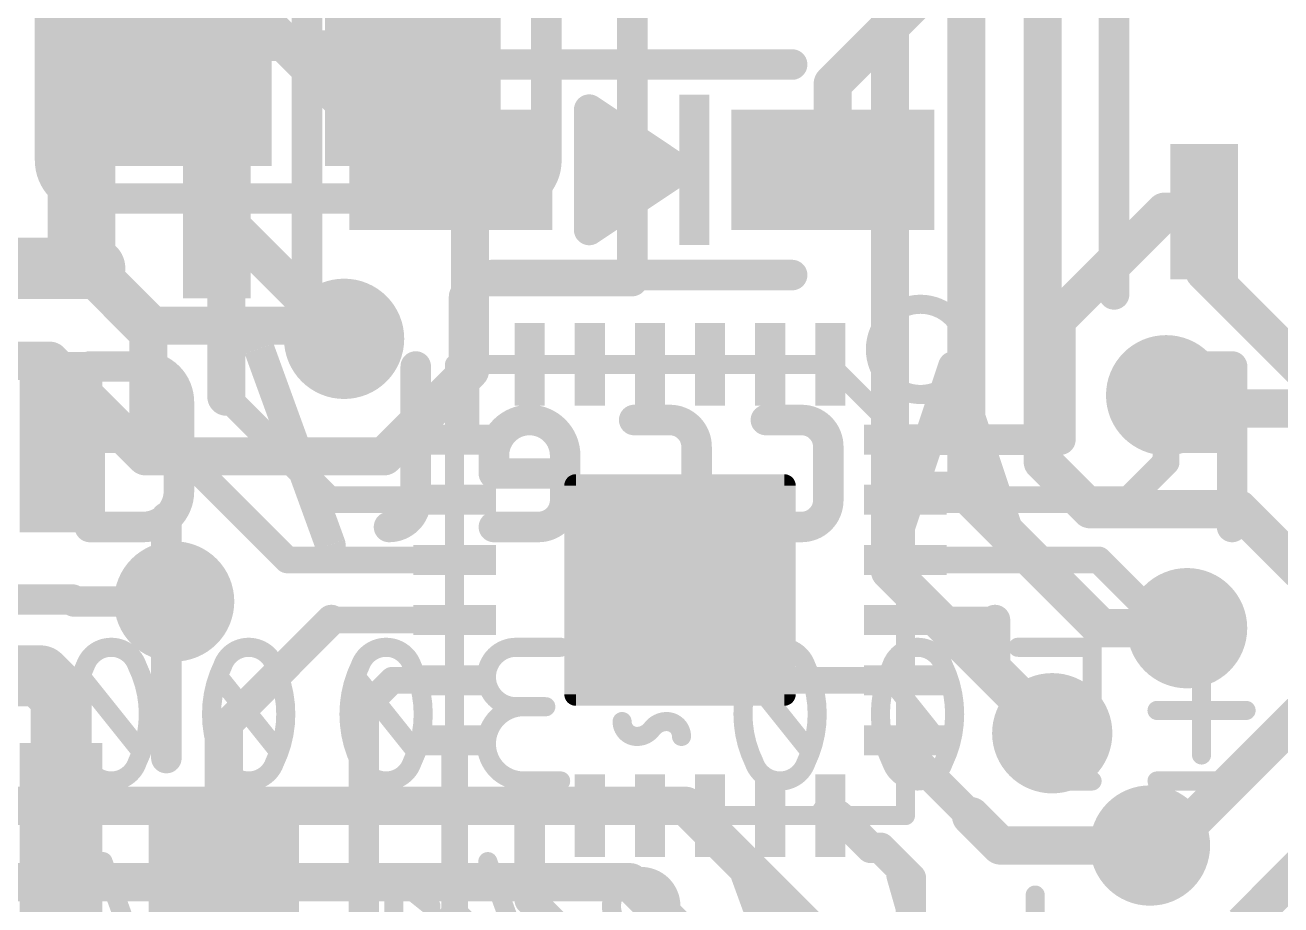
# Model space of a CAD drawing. Extents: x -0.1 to 25.5, y -0.1 to 17.9.
# Drawn here: x 8.41 to 16.76, y 6.1 to 11.95 of the extents above; entities that cross this region are included whole.
import ezdxf

# ---------------------------------------------------------------- set-up
doc = ezdxf.new("R2010")
doc.units = 0
for name, color, linetype in [('1', 12, 'CONTINUOUS'), ('16', 5, 'CONTINUOUS'), ('18', 110, 'CONTINUOUS'), ('21', 40, 'CONTINUOUS'), ('22', 6, 'CONTINUOUS')]:
    doc.layers.add(name, color=color, linetype=linetype)

# ---------------------------------------------------------------- blocks, each defined once
blk = doc.blocks.new('RECT')
blk.add_solid([(-0.5, -0.5), (0.5, -0.5), (-0.5, 0.5), (0.5, 0.5)])
blk = doc.blocks.new('RECT246400X246400R10')
at = {"const_width": 0.077}
blk.add_lwpolyline([(0.7315, -0.693), (0.7315, 0.693, 0.4142), (0.693, 0.7315), (-0.693, 0.7315, 0.4142), (-0.7315, 0.693), (-0.7315, -0.693, 0.4142), (-0.693, -0.7315), (0.693, -0.7315, 0.4142)], format="xyb", close=True, dxfattribs=at)
blk.add_solid([(-0.7123, -0.7123), (0.7123, -0.7123), (-0.7123, 0.7123), (0.7123, 0.7123)])
blk = doc.blocks.new('ROUNDV')
at = {"const_width": 0.5}
blk.add_lwpolyline([(0, -0.25, 1), (0, 0.25, 1), (0, -0.25)], format="xyb", dxfattribs=at)

msp = doc.modelspace()

# ---------------------------------------------------------------- linework, layer by layer
at = {"layer": '1'}
for points, const_width in [([(16.51, 14.2875), (13.7795, 11.557)], 0.254), ([(8.782, 10.58), (8.782, 12.28)], 0.254), ([(10.9765, 10.9855), (9.682, 12.28)], 0.254), ([(12.446, 10.2459), (12.446, 12.2555)], 0.2032), ([(13.7795, 10.9855), (13.7795, 11.557)], 0.254), ([(11.2395, 10.9855), (10.9765, 10.9855)], 0.254), ([(15.2944, 10.013), (15.9884, 10.707)], 0.254), ([(16.2514, 10.707), (15.9884, 10.707)], 0.254), ([(16.2514, 10.3105), (16.2514, 10.707)], 0.254), ([(8.782, 10.3444), (8.782, 10.58)], 0.254), ([(9.682, 10.58), (9.7455, 10.5165)], 0.254), ([(9.682, 10.58), (9.8101, 10.58)], 0.254), ([(10.5286, 9.8616), (9.8101, 10.58)], 0.254), ([(9.7455, 10.5165), (9.7455, 9.4769)], 0.254), ([(9.226, 9.9004), (8.782, 10.3444)], 0.254), ([(16.9451, 9.6167), (16.2514, 10.3105)], 0.254), ([(11.327, 10.144), (11.4289, 10.2459)], 0.2032), ([(11.4289, 10.2459), (12.446, 10.2459)], 0.2032), ([(11.327, 10.144), (11.327, 9.255)], 0.2032), ([(15.2944, 9.1915), (15.2944, 10.013)], 0.2032), ([(9.226, 9.316), (9.226, 9.9004)], 0.254), ([(9.7455, 9.4769), (10.4309, 8.7915)], 0.1778), ([(15.9977, 9.4863), (15.9977, 9.0418)], 0.1778), ([(9.3385, 9.2035), (9.226, 9.316)], 0.254), ([(10.1505, 8.3915), (9.3385, 9.2035)], 0.1778), ([(11.327, 9.255), (11.2635, 9.1915)], 0.2032), ([(14.2635, 9.1915), (15.2944, 9.1915)], 0.2032), ([(15.9977, 9.0418), (15.7474, 8.7915)], 0.1778), ([(11.2635, 8.7915), (10.4309, 8.7915)], 0.1778), ([(15.7474, 8.7915), (14.2635, 8.7915)], 0.1778), ([(11.2635, 8.3915), (10.1505, 8.3915)], 0.1778), ([(14.2635, 8.3915), (15.548, 8.3915)], 0.1778), ([(15.548, 8.3915), (15.875, 8.0645)], 0.1778), ([(12.7635, 8.1915), (12.7635, 8.0518)], 0.254), ([(6.7746, 8.128), (8.7194, 8.128)], 0.2032), ([(8.7194, 8.128), (8.7321, 8.1153)], 0.2032), ([(8.7321, 8.1153), (9.398, 8.1153)], 0.2032), ([(13.2238, 7.5915), (12.7635, 8.0518)], 0.2032), ([(15.875, 8.0645), (16.0104, 8.0645)], 0.2032), ([(16.0104, 8.0645), (16.1374, 7.9375)], 0.2032), ([(10.4435, 7.9915), (9.7282, 7.2762)], 0.2032), ([(11.2635, 7.9915), (10.4435, 7.9915)], 0.1778), ([(14.2635, 7.9915), (14.859, 7.9915)], 0.1778), ([(14.859, 7.9915), (14.859, 7.6835)], 0.2032), ([(8.509, 7.62), (6.985, 7.62)], 0.4064), ([(8.6462, 7.4828), (8.509, 7.62)], 0.4064), ([(14.859, 7.6835), (15.2718, 7.2708)], 0.2032), ([(8.6462, 6.5739), (8.6462, 7.4828)], 0.4064), ([(10.8505, 7.5915), (10.66, 7.401)], 0.1778), ([(11.2635, 7.5915), (10.8505, 7.5915)], 0.1778), ([(14.2635, 7.5915), (13.2238, 7.5915)], 0.1778), ([(10.66, 7.401), (10.66, 5.9262)], 0.2032), ([(9.7282, 6.3237), (9.7282, 7.2762)], 0.254), ([(15.2718, 7.2708), (15.24, 7.239)], 0.254), ([(11.2635, 7.1915), (11.2635, 5.9851)], 0.1778), ([(14.2635, 7.1915), (14.2635, 7.124)], 0.2032), ([(14.2635, 7.124), (14.7, 6.6875)], 0.2032), ([(11.7635, 6.6915), (11.7635, 6.132)], 0.2032), ([(13.7429, 6.7121), (13.7635, 6.6915)], 0.2032), ([(13.7635, 6.6915), (13.819, 6.6915)], 0.2032), ([(13.819, 6.6915), (14.0335, 6.477)], 0.2032), ([(14.7, 6.6875), (14.8952, 6.4923)], 0.254), ([(15.8903, 6.4923), (14.8952, 6.4923)], 0.254), ([(14.0335, 6.477), (14.097, 6.477)], 0.2032), ([(14.097, 6.477), (14.2993, 6.2747)], 0.2032), ([(14.2993, 6.2747), (14.2993, 5.588)], 0.2032), ([(11.7635, 6.132), (12.0278, 5.8677)], 0.2032), ([(11.6935, 5.5551), (11.2635, 5.9851)], 0.254)]:
    msp.add_lwpolyline(points, dxfattribs=dict(at, const_width=const_width))
for points, const_width in [([(13.843, 11.557, 1), (13.716, 11.557)], 0.127), ([(13.7346, 11.6019, 1), (13.8244, 11.5121)], 0.127), ([(10.9765, 11.049, 1), (10.9765, 10.922)], 0.127), ([(11.2395, 10.922, 1), (11.2395, 11.049)], 0.127), ([(10.9316, 10.9406, 1), (11.0214, 11.0304)], 0.127), ([(13.716, 10.9855, 1), (13.843, 10.9855)], 0.127), ([(15.9884, 10.7705, 1), (15.9884, 10.6435)], 0.127), ([(16.0333, 10.6621, 1), (15.9435, 10.7519)], 0.127), ([(16.3149, 10.707, 1), (16.1879, 10.707)], 0.127), ([(16.2514, 10.6435, 1), (16.2514, 10.7705)], 0.127), ([(8.8455, 10.58, 1), (8.7185, 10.58)], 0.127), ([(9.7269, 10.6249, 1), (9.6371, 10.5351)], 0.127), ([(9.682, 10.6435, 1), (9.682, 10.5165)], 0.127), ([(9.855, 10.6249, 1), (9.7652, 10.5351)], 0.127), ([(9.8101, 10.5165, 1), (9.8101, 10.6435)], 0.127), ([(8.7185, 10.58, 1), (8.8455, 10.58)], 0.127), ([(9.809, 10.5165, 1), (9.682, 10.5165)], 0.127), ([(9.7006, 10.4716, 1), (9.7904, 10.5614)], 0.127), ([(8.8269, 10.3893, 1), (8.7371, 10.2994)], 0.127), ([(8.7185, 10.3444, 1), (8.8455, 10.3444)], 0.127), ([(16.2963, 10.3554, 1), (16.2065, 10.2655)], 0.127), ([(16.1879, 10.3105, 1), (16.3149, 10.3105)], 0.127), ([(11.4289, 10.2967, 1), (11.4289, 10.1951)], 0.1016), ([(11.4648, 10.21, 1), (11.393, 10.2818)], 0.1016), ([(12.3952, 10.2459, 1), (12.4968, 10.2459)], 0.1016), ([(12.446, 10.1951, 1), (12.446, 10.2967)], 0.1016), ([(11.3778, 10.144, 1), (11.2762, 10.144)], 0.1016), ([(11.2911, 10.1799, 1), (11.3629, 10.1081)], 0.1016), ([(15.2495, 10.0579, 1), (15.3393, 9.9681)], 0.127), ([(15.3452, 10.013, 1), (15.2436, 10.013)], 0.1016), ([(9.2895, 9.9004, 1), (9.1625, 9.9004)], 0.127), ([(9.1811, 9.8554, 1), (9.2709, 9.9453)], 0.127), ([(10.4836, 9.8166, 1), (10.5735, 9.9065)], 0.127), ([(9.682, 9.4769, 1), (9.809, 9.4769)], 0.127), ([(9.7769, 9.5083, 1), (9.7141, 9.4455)], 0.0889), ([(16.0421, 9.4863, 1), (15.9533, 9.4863)], 0.0889), ([(9.2709, 9.3609, 1), (9.1811, 9.2711)], 0.127), ([(9.1625, 9.316, 1), (9.2895, 9.316)], 0.127), ([(9.2936, 9.1586, 1), (9.3834, 9.2484)], 0.127), ([(9.3699, 9.2349, 1), (9.3071, 9.1721)], 0.0889), ([(11.2276, 9.2274, 1), (11.2994, 9.1556)], 0.1016), ([(11.2762, 9.255, 1), (11.3778, 9.255)], 0.1016), ([(11.3629, 9.2191, 1), (11.2911, 9.2909)], 0.1016), ([(14.2635, 9.2423, 1), (14.2635, 9.1407)], 0.1016), ([(15.2944, 9.1407, 1), (15.2944, 9.2423)], 0.1016), ([(15.2436, 9.1915, 1), (15.3452, 9.1915)], 0.1016), ([(16.0291, 9.0104, 1), (15.9663, 9.0732)], 0.0889), ([(15.9533, 9.0418, 1), (16.0421, 9.0418)], 0.0889), ([(10.4309, 8.836, 1), (10.4309, 8.7471)], 0.0889), ([(10.3995, 8.7601, 1), (10.4623, 8.8229)], 0.0889), ([(11.2635, 8.7471, 1), (11.2635, 8.836)], 0.0889), ([(14.2635, 8.836, 1), (14.2635, 8.7471)], 0.0889), ([(15.716, 8.8229, 1), (15.7788, 8.7601)], 0.0889), ([(15.7474, 8.7471, 1), (15.7474, 8.836)], 0.0889), ([(10.1505, 8.436, 1), (10.1505, 8.3471)], 0.0889), ([(10.1191, 8.3601, 1), (10.1819, 8.4229)], 0.0889), ([(11.2635, 8.3471, 1), (11.2635, 8.436)], 0.0889), ([(14.2635, 8.436, 1), (14.2635, 8.3471)], 0.0889), ([(15.5794, 8.4229, 1), (15.5166, 8.3601)], 0.0889), ([(15.548, 8.3471, 1), (15.548, 8.436)], 0.0889), ([(12.827, 8.1915, 1), (12.7, 8.1915)], 0.127), ([(8.7553, 8.1639, 1), (8.6835, 8.0921)], 0.1016), ([(8.7321, 8.1661, 1), (8.7321, 8.0645)], 0.1016), ([(8.6962, 8.0794, 1), (8.768, 8.1512)], 0.1016), ([(8.7194, 8.0772, 1), (8.7194, 8.1788)], 0.1016), ([(9.398, 8.0645, 1), (9.398, 8.1661)], 0.1016), ([(12.7, 8.0518, 1), (12.827, 8.0518)], 0.127), ([(12.7994, 8.0877, 1), (12.7276, 8.0159)], 0.1016), ([(15.875, 8.1153, 1), (15.875, 8.0137)], 0.1016), ([(15.8436, 8.0331, 1), (15.9064, 8.0959)], 0.0889), ([(16.0463, 8.1004, 1), (15.9745, 8.0286)], 0.1016), ([(16.0104, 8.0137, 1), (16.0104, 8.1153)], 0.1016), ([(10.4435, 8.0359, 1), (10.4435, 7.947)], 0.0889), ([(10.4794, 7.9556, 1), (10.4076, 8.0274)], 0.1016), ([(11.2635, 7.947, 1), (11.2635, 8.0359)], 0.0889), ([(14.2635, 8.0359, 1), (14.2635, 7.947)], 0.0889), ([(14.9098, 7.9915, 1), (14.8082, 7.9915)], 0.1016), ([(14.859, 7.947, 1), (14.859, 8.0359)], 0.0889), ([(16.1015, 7.9016, 1), (16.1733, 7.9734)], 0.1016), ([(8.5808, 7.6918, 1), (8.4372, 7.5482)], 0.2032), ([(8.509, 7.5184, 1), (8.509, 7.7216)], 0.2032), ([(14.8949, 7.7194, 1), (14.8231, 7.6476)], 0.1016), ([(14.8082, 7.6835, 1), (14.9098, 7.6835)], 0.1016), ([(8.7478, 7.4828, 1), (8.5446, 7.4828)], 0.2032), ([(8.5744, 7.411, 1), (8.718, 7.5546)], 0.2032), ([(10.8505, 7.636, 1), (10.8505, 7.5471)], 0.0889), ([(10.8819, 7.5601, 1), (10.8191, 7.6229)], 0.0889), ([(11.2635, 7.5471, 1), (11.2635, 7.636)], 0.0889), ([(13.2238, 7.636, 1), (13.2238, 7.5471)], 0.0889), ([(13.1879, 7.5556, 1), (13.2597, 7.6274)], 0.1016), ([(14.2635, 7.5471, 1), (14.2635, 7.636)], 0.0889), ([(10.7108, 7.401, 1), (10.6092, 7.401)], 0.1016), ([(10.6286, 7.4324, 1), (10.6914, 7.3696)], 0.0889), ([(9.7917, 7.2762, 1), (9.6647, 7.2762)], 0.127), ([(9.6923, 7.3121, 1), (9.7641, 7.2403)], 0.1016), ([(15.3167, 7.2258, 1), (15.2268, 7.3157)], 0.127), ([(15.2358, 7.2348, 1), (15.3077, 7.3067)], 0.1016), ([(11.3079, 7.1915, 1), (11.2191, 7.1915)], 0.0889), ([(14.3143, 7.1915, 1), (14.2127, 7.1915)], 0.1016), ([(15.1951, 7.2839, 1), (15.2849, 7.1941)], 0.127), ([(14.2994, 7.1599, 1), (14.2276, 7.0881)], 0.1016), ([(14.2127, 7.124, 1), (14.3143, 7.124)], 0.1016), ([(11.8143, 6.6915, 1), (11.7127, 6.6915)], 0.1016), ([(13.7788, 6.748, 1), (13.707, 6.6762)], 0.1016), ([(13.7635, 6.7423, 1), (13.7635, 6.6407)], 0.1016), ([(13.7276, 6.6556, 1), (13.7994, 6.7274)], 0.1016), ([(13.8549, 6.7274, 1), (13.7831, 6.6556)], 0.1016), ([(13.819, 6.6407, 1), (13.819, 6.7423)], 0.1016), ([(14.7449, 6.7324, 1), (14.6551, 6.6426)], 0.127), ([(14.6641, 6.6516, 1), (14.7359, 6.7234)], 0.1016), ([(8.5446, 6.5739, 1), (8.7478, 6.5739)], 0.2032), ([(14.8952, 6.5558, 1), (14.8952, 6.4288)], 0.127), ([(14.8503, 6.4474, 1), (14.9401, 6.5372)], 0.127), ([(15.8903, 6.4288, 1), (15.8903, 6.5558)], 0.127), ([(14.0335, 6.5278, 1), (14.0335, 6.4262)], 0.1016), ([(13.9976, 6.4411, 1), (14.0694, 6.5129)], 0.1016), ([(14.1329, 6.5129, 1), (14.0611, 6.4411)], 0.1016), ([(14.097, 6.4262, 1), (14.097, 6.5278)], 0.1016), ([(9.6647, 6.3237, 1), (9.7917, 6.3237)], 0.127), ([(14.3501, 6.2747, 1), (14.2485, 6.2747)], 0.1016), ([(14.2634, 6.2388, 1), (14.3352, 6.3106)], 0.1016), ([(11.7994, 6.1679, 1), (11.7276, 6.0961)], 0.1016), ([(11.7127, 6.132, 1), (11.8143, 6.132)], 0.1016), ([(11.3084, 6.03, 1), (11.2186, 5.9402)], 0.127)]:
    msp.add_lwpolyline(points, format="xyb", dxfattribs=dict(at, const_width=const_width))
at = {"layer": '16'}
for points, const_width in [([(14.1605, 15.0495), (14.1605, 8.3185)], 0.254), ([(14.6685, 8.8349), (14.6685, 13.5057)], 0.254), ([(10.9855, 11.811), (10.9855, 13.0406)], 0.254), ([(15.1765, 9.045), (15.1765, 12.2901)], 0.254), ([(10.9855, 11.811), (11.3665, 11.43)], 0.254), ([(11.3665, 9.652), (11.3665, 11.43)], 0.254), ([(8.8699, 10.3304), (7.747, 10.3304)], 0.4064), ([(9.2509, 9.9494), (8.8699, 10.3304)], 0.254), ([(10.4407, 9.9494), (9.2509, 9.9494)], 0.254), ([(10.5286, 9.8616), (10.4407, 9.9494)], 0.254), ([(3.7314, 9.7155), (8.5725, 9.7155)], 0.254), ([(8.5725, 9.7155), (9.2075, 9.0805)], 0.254), ([(10.795, 9.0805), (11.3665, 9.652)], 0.254), ([(15.9977, 9.4863), (16.086, 9.398)], 0.254), ([(18.7325, 9.398), (16.086, 9.398)], 0.254), ([(9.2075, 9.0805), (10.795, 9.0805)], 0.254), ([(15.4932, 8.7283), (15.1765, 9.045)], 0.254), ([(15.5659, 7.9375), (14.6685, 8.8349)], 0.254), ([(15.4932, 8.7283), (16.4821, 8.7283)], 0.254), ([(16.4821, 8.7283), (16.8954, 8.315)], 0.254), ([(15.24, 7.239), (14.1605, 8.3185)], 0.254), ([(16.1374, 7.9375), (15.5659, 7.9375)], 0.254), ([(16.8954, 7.3779), (15.9501, 6.4326)], 0.254), ([(17.7991, 7.2581), (16.51, 5.969)], 0.254), ([(5.8751, 6.7564), (12.8016, 6.7564)], 0.254), ([(12.8016, 6.7564), (14.478, 5.08)], 0.254), ([(15.9501, 6.4326), (15.8903, 6.4923)], 0.254), ([(5.6261, 6.2484), (12.4322, 6.2484)], 0.254), ([(12.4322, 6.2484), (13.9827, 4.6979)], 0.254)]:
    msp.add_lwpolyline(points, dxfattribs=dict(at, const_width=const_width))
for points, const_width in [([(11.0304, 11.8559, 1), (10.9406, 11.7661)], 0.127), ([(10.922, 11.811, 1), (11.049, 11.811)], 0.127), ([(11.43, 11.43, 1), (11.303, 11.43)], 0.127), ([(11.3216, 11.3851, 1), (11.4114, 11.4749)], 0.127), ([(8.8699, 10.2288, 1), (8.8699, 10.432)], 0.2032), ([(8.9148, 10.3753, 1), (8.825, 10.2855)], 0.127), ([(9.2509, 10.0129, 1), (9.2509, 9.8859)], 0.127), ([(9.206, 9.9045, 1), (9.2958, 9.9943)], 0.127), ([(10.4856, 9.9943, 1), (10.3958, 9.9045)], 0.127), ([(10.4407, 9.8859, 1), (10.4407, 10.0129)], 0.127), ([(10.4836, 9.8166, 1), (10.5735, 9.9065)], 0.127), ([(8.6174, 9.7604, 1), (8.5276, 9.6706)], 0.127), ([(8.5725, 9.652, 1), (8.5725, 9.779)], 0.127), ([(11.4114, 9.6071, 1), (11.3216, 9.6969)], 0.127), ([(11.303, 9.652, 1), (11.43, 9.652)], 0.127), ([(16.0426, 9.5312, 1), (15.9528, 9.4414)], 0.127), ([(16.086, 9.4615, 1), (16.086, 9.3345)], 0.127), ([(16.0411, 9.3531, 1), (16.1309, 9.4429)], 0.127), ([(9.2075, 9.144, 1), (9.2075, 9.017)], 0.127), ([(10.795, 9.017, 1), (10.795, 9.144)], 0.127), ([(9.1626, 9.0356, 1), (9.2524, 9.1254)], 0.127), ([(10.7501, 9.1254, 1), (10.8399, 9.0356)], 0.127), ([(15.2214, 9.0899, 1), (15.1316, 9.0001)], 0.127), ([(15.113, 9.045, 1), (15.24, 9.045)], 0.127), ([(14.7134, 8.8798, 1), (14.6236, 8.79)], 0.127), ([(14.605, 8.8349, 1), (14.732, 8.8349)], 0.127), ([(15.4932, 8.7918, 1), (15.4932, 8.6648)], 0.127), ([(15.4483, 8.6834, 1), (15.5381, 8.7732)], 0.127), ([(16.527, 8.7732, 1), (16.4372, 8.6834)], 0.127), ([(16.4821, 8.6648, 1), (16.4821, 8.7918)], 0.127), ([(14.2054, 8.3634, 1), (14.1156, 8.2736)], 0.127), ([(14.097, 8.3185, 1), (14.224, 8.3185)], 0.127), ([(15.5659, 8.001, 1), (15.5659, 7.874)], 0.127), ([(15.521, 7.8926, 1), (15.6108, 7.9824)], 0.127), ([(16.1374, 7.874, 1), (16.1374, 8.001)], 0.127), ([(15.1951, 7.1941, 1), (15.2849, 7.2839)], 0.127), ([(12.8465, 6.8013, 1), (12.7567, 6.7115)], 0.127), ([(12.8016, 6.6929, 1), (12.8016, 6.8199)], 0.127), ([(15.9352, 6.5372, 1), (15.8454, 6.4474)], 0.127), ([(15.9052, 6.4775, 1), (15.995, 6.3877)], 0.127), ([(15.9052, 6.3877, 1), (15.995, 6.4775)], 0.127), ([(12.4771, 6.2933, 1), (12.3873, 6.2035)], 0.127), ([(12.4322, 6.1849, 1), (12.4322, 6.3119)], 0.127)]:
    msp.add_lwpolyline(points, format="xyb", dxfattribs=dict(at, const_width=const_width))
at = {"layer": '21'}
for points, const_width in [([(15.6514, 10.157), (15.6514, 12.957)], 0.2032), ([(10.282, 12.83), (10.282, 10.03)], 0.2032), ([(11.5095, 11.6855), (13.5095, 11.6855)], 0.2032), ([(12.1595, 10.5855), (12.1595, 11.3855)], 0.2032), ([(12.1595, 11.3855), (12.7595, 10.9855)], 0.2032), ([(12.3095, 10.7855), (12.3095, 11.1855)], 0.2032), ([(12.3095, 11.1855), (12.6095, 10.9855)], 0.2032), ([(12.3095, 11.176), (12.3238, 11.176)], 0.2032), ([(12.7595, 10.9855), (12.1595, 10.5855)], 0.2032), ([(12.6095, 10.9855), (12.3095, 10.7855)], 0.2032), ([(12.3095, 10.9728), (12.5905, 10.9728)], 0.2032), ([(13.5095, 10.2855), (11.5095, 10.2855)], 0.2032), ([(11.2635, 9.6915), (13.7635, 9.6915)], 0.127), ([(11.2635, 6.6915), (11.2635, 9.6915)], 0.127), ([(13.7635, 9.6915), (14.2635, 9.1915)], 0.127), ([(14.2635, 9.1915), (14.2635, 6.6915)], 0.127), ([(9.3462, 8.674), (9.3462, 7.074)], 0.2032), ([(14.2635, 6.6915), (11.2635, 6.6915)], 0.127), ([(13.4493, 5.988), (13.4493, 5.188)], 0.3048)]:
    msp.add_lwpolyline(points, dxfattribs=dict(at, const_width=const_width))
for points, const_width in [([(11.5095, 11.7363, 1), (11.5095, 11.6347)], 0.1016), ([(13.5095, 11.6347, 1), (13.5095, 11.7363)], 0.1016), ([(12.2103, 11.3855, 1), (12.1087, 11.3855)], 0.1016), ([(12.1877, 11.4278, 1), (12.1313, 11.3432)], 0.1016), ([(12.3603, 11.1855, 1), (12.2587, 11.1855)], 0.1016), ([(12.3377, 11.2278, 1), (12.2813, 11.1432)], 0.1016), ([(12.3095, 11.2268, 1), (12.3095, 11.1252)], 0.1016), ([(12.3238, 11.1252, 1), (12.3238, 11.2268)], 0.1016), ([(12.3095, 11.0236, 1), (12.3095, 10.922)], 0.1016), ([(12.6377, 10.9432, 1), (12.5813, 11.0278)], 0.1016), ([(12.5813, 10.9432, 1), (12.6377, 11.0278)], 0.1016), ([(12.5905, 10.922, 1), (12.5905, 11.0236)], 0.1016), ([(12.7877, 10.9432, 1), (12.7313, 11.0278)], 0.1016), ([(12.7313, 10.9432, 1), (12.7877, 11.0278)], 0.1016), ([(12.2813, 10.8278, 1), (12.3377, 10.7432)], 0.1016), ([(12.2587, 10.7855, 1), (12.3603, 10.7855)], 0.1016), ([(12.1313, 10.6278, 1), (12.1877, 10.5432)], 0.1016), ([(12.1087, 10.5855, 1), (12.2103, 10.5855)], 0.1016), ([(11.5095, 10.3363, 1), (11.5095, 10.2347)], 0.1016), ([(13.5095, 10.2347, 1), (13.5095, 10.3363)], 0.1016), ([(15.6006, 10.157, 1), (15.7022, 10.157)], 0.1016), ([(14.3635, 9.4915, 1), (14.3635, 10.0915, 1), (14.3635, 9.4915)], 0.127), ([(10.2312, 10.03, 1), (10.3328, 10.03)], 0.1016), ([(11.2953, 9.6915, 1), (11.2317, 9.6915)], 0.0635), ([(11.2635, 9.7233, 1), (11.2635, 9.6598)], 0.0635), ([(13.786, 9.714, 1), (13.741, 9.669)], 0.0635), ([(13.7635, 9.6598, 1), (13.7635, 9.7233)], 0.0635), ([(14.2953, 9.1915, 1), (14.2317, 9.1915)], 0.0635), ([(14.241, 9.169, 1), (14.286, 9.214)], 0.0635), ([(9.397, 8.674, 1), (9.2954, 8.674)], 0.1016), ([(9.2954, 7.074, 1), (9.397, 7.074)], 0.1016), ([(11.2317, 6.6915, 1), (11.2953, 6.6915)], 0.0635), ([(11.2635, 6.7233, 1), (11.2635, 6.6598)], 0.0635), ([(14.2317, 6.6915, 1), (14.2953, 6.6915)], 0.0635), ([(14.2635, 6.6598, 1), (14.2635, 6.7233)], 0.0635), ([(13.5255, 5.988, 1), (13.3731, 5.988)], 0.1524)]:
    msp.add_lwpolyline(points, format="xyb", dxfattribs=dict(at, const_width=const_width))
at = {"layer": '22'}
for points, const_width in [([(8.5725, 12.573), (8.5725, 11.049)], 0.2032), ([(11.8745, 12.573), (11.8745, 11.049)], 0.2032), ([(8.8265, 10.795), (11.6205, 10.795)], 0.2032), ([(10.4373, 8.4921), (9.9632, 9.7959)], 0.2032), ([(9.1927, 9.6774), (8.8371, 9.6774)], 0.2032), ([(11.0054, 9.6774), (11.0054, 8.7884)], 0.2032), ([(14.5817, 9.6774), (14.2261, 8.6106)], 0.2032), ([(14.9373, 8.6106), (14.5817, 9.6774)], 0.2032), ([(16.4368, 9.6774), (15.9626, 9.6774)], 0.2032), ([(16.4368, 8.6106), (16.4368, 9.6774)], 0.2032), ([(9.4298, 8.8477), (9.4298, 9.4403)], 0.2032), ([(12.6959, 9.3218), (12.4588, 9.3218)], 0.2032), ([(13.5722, 9.3218), (13.3351, 9.3218)], 0.2032), ([(9.0149, 9.2033), (8.8371, 9.2033)], 0.2032), ([(8.8371, 9.2033), (8.8371, 8.6106)], 0.2032), ([(16.4368, 9.2033), (15.9626, 9.2033)], 0.2032), ([(12.8737, 8.7884), (12.8737, 9.144)], 0.2032), ([(13.75, 8.7884), (13.75, 9.144)], 0.2032), ([(11.5253, 9.0847), (11.5253, 8.9662)], 0.2032), ([(11.9994, 8.7884), (11.9994, 9.0847)], 0.2032), ([(11.5253, 8.9662), (11.9994, 8.9662)], 0.2032), ([(14.315, 8.8773), (14.8484, 8.8773)], 0.2032), ([(8.8371, 8.6106), (9.1927, 8.6106)], 0.2032), ([(11.5253, 8.6106), (11.8216, 8.6106)], 0.2032), ([(12.4588, 8.6106), (12.6959, 8.6106)], 0.2032), ([(13.3351, 8.6106), (13.5722, 8.6106)], 0.2032), ([(11.9694, 7.8105), (11.6731, 7.8105)], 0.127), ([(15.5051, 7.8105), (15.0112, 7.8105)], 0.127), ([(15.5051, 7.4154), (15.5051, 7.8105)], 0.127), ([(16.2335, 7.0944), (16.2335, 7.687)], 0.127), ([(9.1768, 7.1191), (8.7817, 7.6129)], 0.127), ([(10.0912, 7.1191), (9.6961, 7.6129)], 0.127), ([(11.0056, 7.1191), (10.6105, 7.6129)], 0.127), ([(13.6269, 7.1191), (13.2318, 7.6129)], 0.127), ([(14.5413, 7.1191), (14.1462, 7.6129)], 0.127), ([(11.6731, 7.4154), (11.8706, 7.4154)], 0.127), ([(15.2087, 7.4154), (15.5051, 7.4154)], 0.127), ([(16.5298, 7.3907), (15.9372, 7.3907)], 0.127), ([(15.0112, 7.1191), (15.0112, 7.2178)], 0.127), ([(11.9694, 6.9215), (11.7225, 6.9215)], 0.127), ([(15.5051, 6.9215), (15.2087, 6.9215)], 0.127), ([(16.5298, 6.9215), (15.9372, 6.9215)], 0.127), ([(9.3196, 5.2987), (8.9245, 6.3853)], 0.127), ([(11.88, 5.2987), (11.4848, 6.3853)], 0.127), ([(13.5259, 5.2987), (13.1308, 6.3853)], 0.127), ([(8.5461, 6.2865), (8.2497, 6.2865)], 0.127), ([(11.1064, 6.0889), (10.8594, 6.2865)], 0.127), ([(10.8594, 6.2865), (10.8594, 5.3975)], 0.127), ([(14.2007, 6.2865), (14.3982, 5.5951)], 0.127), ([(15.1266, 5.5704), (15.1266, 6.163)], 0.127)]:
    msp.add_lwpolyline(points, dxfattribs=dict(at, const_width=const_width))
for points, const_width in [([(8.5725, 11.049, 0.4142), (8.8265, 10.795)], 0.2032), ([(8.6233, 11.049, 1), (8.5217, 11.049)], 0.1016), ([(11.6205, 10.795, 0.4142), (11.8745, 11.049)], 0.2032), ([(11.9253, 11.049, 1), (11.8237, 11.049)], 0.1016), ([(8.5217, 11.049, 1), (8.6233, 11.049)], 0.1016), ([(11.8237, 11.049, 1), (11.9253, 11.049)], 0.1016), ([(8.8265, 10.8458, 1), (8.8265, 10.7442)], 0.1016), ([(8.8265, 10.7442, 1), (8.8265, 10.8458)], 0.1016), ([(11.6205, 10.8458, 1), (11.6205, 10.7442)], 0.1016), ([(11.6205, 10.7442, 1), (11.6205, 10.8458)], 0.1016), ([(10.0109, 9.8133, 1), (9.9154, 9.7786)], 0.1016), ([(8.8371, 9.7282, 1), (8.8371, 9.6266)], 0.1016), ([(9.4298, 9.4403, 0.4142), (9.1927, 9.6774)], 0.2032), ([(9.1927, 9.7282, 1), (9.1927, 9.6266)], 0.1016), ([(9.1927, 9.6266, 1), (9.1927, 9.7282)], 0.1016), ([(11.0562, 9.6774, 1), (10.9546, 9.6774)], 0.1016), ([(14.6299, 9.6935, 1), (14.5335, 9.6613)], 0.1016), ([(14.6299, 9.6613, 1), (14.5335, 9.6935)], 0.1016), ([(15.9626, 9.7282, 1), (15.9626, 9.6266)], 0.1016), ([(16.4876, 9.6774, 1), (16.386, 9.6774)], 0.1016), ([(16.4368, 9.6266, 1), (16.4368, 9.7282)], 0.1016), ([(9.4806, 9.4403, 1), (9.379, 9.4403)], 0.1016), ([(9.379, 9.4403, 1), (9.4806, 9.4403)], 0.1016), ([(11.9994, 9.0847, 1), (11.5253, 9.0847)], 0.2032), ([(12.4588, 9.3726, 1), (12.4588, 9.271)], 0.1016), ([(12.8737, 9.144, 0.4142), (12.6959, 9.3218)], 0.2032), ([(12.6959, 9.3726, 1), (12.6959, 9.271)], 0.1016), ([(12.6959, 9.271, 1), (12.6959, 9.3726)], 0.1016), ([(13.3351, 9.3726, 1), (13.3351, 9.271)], 0.1016), ([(13.75, 9.144, 0.4142), (13.5722, 9.3218)], 0.2032), ([(13.5722, 9.3726, 1), (13.5722, 9.271)], 0.1016), ([(13.5722, 9.271, 1), (13.5722, 9.3726)], 0.1016), ([(8.8371, 9.2541, 1), (8.8371, 9.1525)], 0.1016), ([(8.8879, 9.2033, 1), (8.7863, 9.2033)], 0.1016), ([(9.0149, 9.1525, 1), (9.0149, 9.2541)], 0.1016), ([(15.9626, 9.2541, 1), (15.9626, 9.1525)], 0.1016), ([(16.4368, 9.1525, 1), (16.4368, 9.2541)], 0.1016), ([(12.9245, 9.144, 1), (12.8229, 9.144)], 0.1016), ([(12.8229, 9.144, 1), (12.9245, 9.144)], 0.1016), ([(13.8008, 9.144, 1), (13.6992, 9.144)], 0.1016), ([(13.6992, 9.144, 1), (13.8008, 9.144)], 0.1016), ([(11.5761, 9.0847, 1), (11.4745, 9.0847)], 0.1016), ([(11.4745, 9.0847, 1), (11.5761, 9.0847)], 0.1016), ([(12.0502, 9.0847, 1), (11.9486, 9.0847)], 0.1016), ([(11.9486, 9.0847, 1), (12.0502, 9.0847)], 0.1016), ([(11.5253, 9.017, 1), (11.5253, 8.9154)], 0.1016), ([(11.9994, 8.9154, 1), (11.9994, 9.017)], 0.1016), ([(9.1927, 8.6106, 0.4142), (9.4298, 8.8477)], 0.2032), ([(9.4806, 8.8477, 1), (9.379, 8.8477)], 0.1016), ([(11.4745, 8.9662, 1), (11.5761, 8.9662)], 0.1016), ([(14.315, 8.9281, 1), (14.315, 8.8265)], 0.1016), ([(14.8484, 8.8265, 1), (14.8484, 8.9281)], 0.1016), ([(9.379, 8.8477, 1), (9.4806, 8.8477)], 0.1016), ([(10.8276, 8.6106, 0.4142), (11.0054, 8.7884)], 0.2032), ([(11.0562, 8.7884, 1), (10.9546, 8.7884)], 0.1016), ([(11.8216, 8.6106, 0.4142), (11.9994, 8.7884)], 0.2032), ([(12.0502, 8.7884, 1), (11.9486, 8.7884)], 0.1016), ([(12.6959, 8.6106, 0.4142), (12.8737, 8.7884)], 0.2032), ([(12.9245, 8.7884, 1), (12.8229, 8.7884)], 0.1016), ([(13.5722, 8.6106, 0.4142), (13.75, 8.7884)], 0.2032), ([(13.8008, 8.7884, 1), (13.6992, 8.7884)], 0.1016), ([(10.9546, 8.7884, 1), (11.0562, 8.7884)], 0.1016), ([(11.9486, 8.7884, 1), (12.0502, 8.7884)], 0.1016), ([(12.8229, 8.7884, 1), (12.9245, 8.7884)], 0.1016), ([(13.6992, 8.7884, 1), (13.8008, 8.7884)], 0.1016), ([(8.8371, 8.6614, 1), (8.8371, 8.5598)], 0.1016), ([(9.1927, 8.6614, 1), (9.1927, 8.5598)], 0.1016), ([(9.1927, 8.5598, 1), (9.1927, 8.6614)], 0.1016), ([(10.8276, 8.6614, 1), (10.8276, 8.5598)], 0.1016), ([(11.5253, 8.6614, 1), (11.5253, 8.5598)], 0.1016), ([(11.8216, 8.6614, 1), (11.8216, 8.5598)], 0.1016), ([(11.8216, 8.5598, 1), (11.8216, 8.6614)], 0.1016), ([(12.4588, 8.6614, 1), (12.4588, 8.5598)], 0.1016), ([(12.6959, 8.6614, 1), (12.6959, 8.5598)], 0.1016), ([(12.6959, 8.5598, 1), (12.6959, 8.6614)], 0.1016), ([(13.3351, 8.6614, 1), (13.3351, 8.5598)], 0.1016), ([(13.5722, 8.6614, 1), (13.5722, 8.5598)], 0.1016), ([(13.5722, 8.5598, 1), (13.5722, 8.6614)], 0.1016), ([(8.7863, 8.6106, 1), (8.8879, 8.6106)], 0.1016), ([(14.1779, 8.6267, 1), (14.2743, 8.5945)], 0.1016), ([(14.8891, 8.5945, 1), (14.9855, 8.6267)], 0.1016), ([(16.386, 8.6106, 1), (16.4876, 8.6106)], 0.1016), ([(10.3895, 8.4747, 1), (10.485, 8.5094)], 0.1016), ([(8.9793, 7.8105, 0.3205), (8.8064, 7.687)], 0.127), ([(9.1521, 7.687, 0.3205), (8.9793, 7.8105)], 0.127), ([(8.9793, 7.8422, 1), (8.9793, 7.7788)], 0.0635), ([(8.9793, 7.7788, 1), (8.9793, 7.8422)], 0.0635), ([(9.8937, 7.8105, 0.3205), (9.7208, 7.687)], 0.127), ([(10.0665, 7.687, 0.3205), (9.8937, 7.8105)], 0.127), ([(9.8937, 7.8422, 1), (9.8937, 7.7788)], 0.0635), ([(9.8937, 7.7788, 1), (9.8937, 7.8422)], 0.0635), ([(10.8081, 7.8105, 0.3205), (10.6352, 7.687)], 0.127), ([(10.9809, 7.687, 0.3205), (10.8081, 7.8105)], 0.127), ([(10.8081, 7.8422, 1), (10.8081, 7.7788)], 0.0635), ([(10.8081, 7.7788, 1), (10.8081, 7.8422)], 0.0635), ([(11.6731, 7.8105, 1), (11.6731, 7.4154)], 0.127), ([(11.6731, 7.8422, 1), (11.6731, 7.7788)], 0.0635), ([(11.6731, 7.7788, 1), (11.6731, 7.8422)], 0.0635), ([(11.9694, 7.7788, 1), (11.9694, 7.8422)], 0.0635), ([(13.4293, 7.8105, 0.3205), (13.2565, 7.687)], 0.127), ([(13.6022, 7.687, 0.3205), (13.4293, 7.8105)], 0.127), ([(13.4293, 7.8422, 1), (13.4293, 7.7788)], 0.0635), ([(13.4293, 7.7788, 1), (13.4293, 7.8422)], 0.0635), ([(14.3437, 7.8105, 0.3205), (14.1709, 7.687)], 0.127), ([(14.5166, 7.687, 0.3205), (14.3437, 7.8105)], 0.127), ([(14.3437, 7.8422, 1), (14.3437, 7.7788)], 0.0635), ([(14.3437, 7.7788, 1), (14.3437, 7.8422)], 0.0635), ([(15.0112, 7.8422, 1), (15.0112, 7.7788)], 0.0635), ([(15.5368, 7.8105, 1), (15.4733, 7.8105)], 0.0635), ([(15.5051, 7.7788, 1), (15.5051, 7.8422)], 0.0635), ([(8.8064, 7.687, 0.1139), (8.7323, 7.366)], 0.127), ([(8.7764, 7.6973, 1), (8.8364, 7.6767)], 0.0635), ([(8.8349, 7.6731, 1), (8.7779, 7.7009)], 0.0635), ([(9.2262, 7.366, 0.1139), (9.1521, 7.687)], 0.127), ([(9.1807, 7.7009, 1), (9.1236, 7.6731)], 0.0635), ([(9.1221, 7.6767, 1), (9.1822, 7.6973)], 0.0635), ([(9.7208, 7.687, 0.1139), (9.6467, 7.366)], 0.127), ([(9.6908, 7.6973, 1), (9.7508, 7.6767)], 0.0635), ([(9.7493, 7.6731, 1), (9.6923, 7.7009)], 0.0635), ([(10.1406, 7.366, 0.1139), (10.0665, 7.687)], 0.127), ([(10.0951, 7.7009, 1), (10.038, 7.6731)], 0.0635), ([(10.0365, 7.6767, 1), (10.0966, 7.6973)], 0.0635), ([(10.6352, 7.687, 0.1139), (10.5611, 7.366)], 0.127), ([(10.6052, 7.6973, 1), (10.6652, 7.6767)], 0.0635), ([(10.6637, 7.6731, 1), (10.6067, 7.7009)], 0.0635), ([(11.055, 7.366, 0.1139), (10.9809, 7.687)], 0.127), ([(11.0095, 7.7009, 1), (10.9524, 7.6731)], 0.0635), ([(10.9509, 7.6767, 1), (11.011, 7.6973)], 0.0635), ([(13.2565, 7.687, 0.1139), (13.1824, 7.366)], 0.127), ([(13.2264, 7.6973, 1), (13.2865, 7.6767)], 0.0635), ([(13.285, 7.6731, 1), (13.2279, 7.7009)], 0.0635), ([(13.6763, 7.366, 0.1139), (13.6022, 7.687)], 0.127), ([(13.6307, 7.7009, 1), (13.5737, 7.6731)], 0.0635), ([(13.5722, 7.6767, 1), (13.6322, 7.6973)], 0.0635), ([(14.1709, 7.687, 0.1139), (14.0968, 7.366)], 0.127), ([(14.1408, 7.6973, 1), (14.2009, 7.6767)], 0.0635), ([(14.1994, 7.6731, 1), (14.1423, 7.7009)], 0.0635), ([(14.5907, 7.366, 0.1139), (14.5166, 7.687)], 0.127), ([(14.5451, 7.7009, 1), (14.4881, 7.6731)], 0.0635), ([(14.4866, 7.6767, 1), (14.5466, 7.6973)], 0.0635), ([(16.2652, 7.687, 1), (16.2017, 7.687)], 0.0635), ([(8.8065, 7.6328, 1), (8.7569, 7.5931)], 0.0635), ([(9.7209, 7.6328, 1), (9.6713, 7.5931)], 0.0635), ([(10.6353, 7.6328, 1), (10.5857, 7.5931)], 0.0635), ([(13.2566, 7.6328, 1), (13.207, 7.5931)], 0.0635), ([(14.171, 7.6328, 1), (14.1214, 7.5931)], 0.0635), ([(11.7225, 7.4154, 1), (11.7225, 6.9215)], 0.127), ([(11.6731, 7.4471, 1), (11.6731, 7.3836)], 0.0635), ([(11.6731, 7.3836, 1), (11.6731, 7.4471)], 0.0635), ([(11.7225, 7.3836, 1), (11.7225, 7.4471)], 0.0635), ([(11.8706, 7.3836, 1), (11.8706, 7.4471)], 0.0635), ([(15.2087, 7.4154, 0.4142), (15.0112, 7.2178)], 0.127), ([(15.2087, 7.4471, 1), (15.2087, 7.3836)], 0.0635), ([(15.2087, 7.3836, 1), (15.2087, 7.4471)], 0.0635), ([(15.4733, 7.4154, 1), (15.5368, 7.4154)], 0.0635), ([(15.5051, 7.3836, 1), (15.5051, 7.4471)], 0.0635), ([(15.9372, 7.4224, 1), (15.9372, 7.3589)], 0.0635), ([(16.5298, 7.3589, 1), (16.5298, 7.4224)], 0.0635), ([(8.7323, 7.366, 0.1139), (8.8064, 7.045)], 0.127), ([(8.7641, 7.366, 1), (8.7006, 7.366)], 0.0635), ([(8.7006, 7.366, 1), (8.7641, 7.366)], 0.0635), ([(9.1521, 7.045, 0.1139), (9.2262, 7.366)], 0.127), ([(9.2579, 7.366, 1), (9.1945, 7.366)], 0.0635), ([(9.1945, 7.366, 1), (9.2579, 7.366)], 0.0635), ([(9.6467, 7.366, 0.1139), (9.7208, 7.045)], 0.127), ([(9.6785, 7.366, 1), (9.615, 7.366)], 0.0635), ([(9.615, 7.366, 1), (9.6785, 7.366)], 0.0635), ([(10.0665, 7.045, 0.1139), (10.1406, 7.366)], 0.127), ([(10.1723, 7.366, 1), (10.1089, 7.366)], 0.0635), ([(10.1089, 7.366, 1), (10.1723, 7.366)], 0.0635), ([(10.5611, 7.366, 0.1139), (10.6352, 7.045)], 0.127), ([(10.5929, 7.366, 1), (10.5294, 7.366)], 0.0635), ([(10.5294, 7.366, 1), (10.5929, 7.366)], 0.0635), ([(10.9809, 7.045, 0.1139), (11.055, 7.366)], 0.127), ([(11.0867, 7.366, 1), (11.0233, 7.366)], 0.0635), ([(11.0233, 7.366, 1), (11.0867, 7.366)], 0.0635), ([(12.3783, 7.3166, 0.4143), (12.4771, 7.2178)], 0.127), ([(12.4101, 7.3166, 1), (12.3466, 7.3166)], 0.0635), ([(12.6747, 7.3166, 0.2361), (12.5759, 7.2672)], 0.127), ([(12.7735, 7.2178, 0.4142), (12.6747, 7.3166)], 0.127), ([(12.6747, 7.3484, 1), (12.6747, 7.2849)], 0.0635), ([(12.6747, 7.2849, 1), (12.6747, 7.3484)], 0.0635), ([(13.1824, 7.366, 0.1139), (13.2565, 7.045)], 0.127), ([(13.2141, 7.366, 1), (13.1506, 7.366)], 0.0635), ([(13.1506, 7.366, 1), (13.2141, 7.366)], 0.0635), ([(13.6022, 7.045, 0.1139), (13.6763, 7.366)], 0.127), ([(13.708, 7.366, 1), (13.6445, 7.366)], 0.0635), ([(13.6445, 7.366, 1), (13.708, 7.366)], 0.0635), ([(14.1285, 7.366, 1), (14.065, 7.366)], 0.0635), ([(14.065, 7.366, 1), (14.1285, 7.366)], 0.0635), ([(14.0968, 7.366, 0.1139), (14.1709, 7.045)], 0.127), ([(14.5166, 7.045, 0.1139), (14.5907, 7.366)], 0.127), ([(14.6224, 7.366, 1), (14.5589, 7.366)], 0.0635), ([(14.5589, 7.366, 1), (14.6224, 7.366)], 0.0635), ([(12.4771, 7.2178, 0.236), (12.5759, 7.2672)], 0.127), ([(12.4771, 7.2496, 1), (12.4771, 7.1861)], 0.0635), ([(12.4771, 7.1861, 1), (12.4771, 7.2496)], 0.0635), ([(12.5505, 7.2863, 1), (12.6013, 7.2482)], 0.0635), ([(12.6013, 7.2482, 1), (12.5505, 7.2863)], 0.0635), ([(15.0429, 7.2178, 1), (14.9794, 7.2178)], 0.0635), ([(12.7417, 7.2178, 1), (12.8052, 7.2178)], 0.0635), ([(14.9794, 7.2178, 1), (15.0429, 7.2178)], 0.0635), ([(8.8064, 7.045, 0.3205), (8.9793, 6.9215)], 0.127), ([(8.8364, 7.0553, 1), (8.7764, 7.0347)], 0.0635), ([(8.9793, 6.9215, 0.3205), (9.1521, 7.045)], 0.127), ([(9.1822, 7.0347, 1), (9.1221, 7.0553)], 0.0635), ([(9.152, 7.0992, 1), (9.2016, 7.1389)], 0.0635), ([(9.7208, 7.045, 0.3205), (9.8937, 6.9215)], 0.127), ([(9.7508, 7.0553, 1), (9.6908, 7.0347)], 0.0635), ([(9.8937, 6.9215, 0.3205), (10.0665, 7.045)], 0.127), ([(10.0966, 7.0347, 1), (10.0365, 7.0553)], 0.0635), ([(10.0664, 7.0992, 1), (10.116, 7.1389)], 0.0635), ([(10.6352, 7.045, 0.3205), (10.8081, 6.9215)], 0.127), ([(10.6652, 7.0553, 1), (10.6052, 7.0347)], 0.0635), ([(10.8081, 6.9215, 0.3205), (10.9809, 7.045)], 0.127), ([(11.011, 7.0347, 1), (10.9509, 7.0553)], 0.0635), ([(10.9808, 7.0992, 1), (11.0304, 7.1389)], 0.0635), ([(13.2865, 7.0553, 1), (13.2264, 7.0347)], 0.0635), ([(13.2565, 7.045, 0.3205), (13.4293, 6.9215)], 0.127), ([(13.4293, 6.9215, 0.3205), (13.6022, 7.045)], 0.127), ([(13.6322, 7.0347, 1), (13.5722, 7.0553)], 0.0635), ([(13.6021, 7.0992, 1), (13.6517, 7.1389)], 0.0635), ([(14.2009, 7.0553, 1), (14.1408, 7.0347)], 0.0635), ([(14.1709, 7.045, 0.3205), (14.3437, 6.9215)], 0.127), ([(14.3437, 6.9215, 0.3205), (14.5166, 7.045)], 0.127), ([(14.5466, 7.0347, 1), (14.4866, 7.0553)], 0.0635), ([(14.5165, 7.0992, 1), (14.5661, 7.1389)], 0.0635), ([(15.0112, 7.1191, 0.4142), (15.2087, 6.9215)], 0.127), ([(15.0429, 7.1191, 1), (14.9794, 7.1191)], 0.0635), ([(14.9794, 7.1191, 1), (15.0429, 7.1191)], 0.0635), ([(16.2017, 7.0944, 1), (16.2652, 7.0944)], 0.0635), ([(8.7779, 7.0311, 1), (8.8349, 7.0589)], 0.0635), ([(9.1236, 7.0589, 1), (9.1807, 7.0311)], 0.0635), ([(9.6923, 7.0311, 1), (9.7493, 7.0589)], 0.0635), ([(10.038, 7.0589, 1), (10.0951, 7.0311)], 0.0635), ([(10.6067, 7.0311, 1), (10.6637, 7.0589)], 0.0635), ([(10.9524, 7.0589, 1), (11.0095, 7.0311)], 0.0635), ([(13.2279, 7.0311, 1), (13.285, 7.0589)], 0.0635), ([(13.5737, 7.0589, 1), (13.6307, 7.0311)], 0.0635), ([(14.1423, 7.0311, 1), (14.1994, 7.0589)], 0.0635), ([(14.4881, 7.0589, 1), (14.5451, 7.0311)], 0.0635), ([(8.9793, 6.9532, 1), (8.9793, 6.8898)], 0.0635), ([(8.9793, 6.8898, 1), (8.9793, 6.9532)], 0.0635), ([(9.8937, 6.9532, 1), (9.8937, 6.8898)], 0.0635), ([(9.8937, 6.8898, 1), (9.8937, 6.9532)], 0.0635), ([(10.8081, 6.9532, 1), (10.8081, 6.8898)], 0.0635), ([(10.8081, 6.8898, 1), (10.8081, 6.9532)], 0.0635), ([(11.7225, 6.9532, 1), (11.7225, 6.8898)], 0.0635), ([(11.7225, 6.8898, 1), (11.7225, 6.9532)], 0.0635), ([(11.9694, 6.8898, 1), (11.9694, 6.9532)], 0.0635), ([(13.4293, 6.9532, 1), (13.4293, 6.8898)], 0.0635), ([(13.4293, 6.8898, 1), (13.4293, 6.9532)], 0.0635), ([(14.3437, 6.9532, 1), (14.3437, 6.8898)], 0.0635), ([(14.3437, 6.8898, 1), (14.3437, 6.9532)], 0.0635), ([(15.2087, 6.9532, 1), (15.2087, 6.8898)], 0.0635), ([(15.2087, 6.8898, 1), (15.2087, 6.9532)], 0.0635), ([(15.5051, 6.8898, 1), (15.5051, 6.9532)], 0.0635), ([(15.9372, 6.9532, 1), (15.9372, 6.8898)], 0.0635), ([(16.5298, 6.8898, 1), (16.5298, 6.9532)], 0.0635), ([(8.9544, 6.3961, 1), (8.8947, 6.3744)], 0.0635), ([(11.5147, 6.3961, 1), (11.455, 6.3744)], 0.0635), ([(13.1606, 6.3961, 1), (13.1009, 6.3744)], 0.0635), ([(8.5461, 6.2548, 1), (8.5461, 6.3182)], 0.0635), ([(10.192, 5.8914, 0.4142), (9.7969, 6.2865)], 0.127), ([(9.7969, 6.3183, 1), (9.7969, 6.2548)], 0.0635), ([(10.8793, 6.3113, 1), (10.8396, 6.2617)], 0.0635), ([(10.8912, 6.2865, 1), (10.8277, 6.2865)], 0.0635), ([(12.7029, 6.0889, 1), (12.3078, 6.0889)], 0.127), ([(14.2312, 6.2952, 1), (14.1701, 6.2778)], 0.0635), ([(15.1584, 6.163, 1), (15.0949, 6.163)], 0.0635), ([(11.0866, 6.0642, 1), (11.1262, 6.1137)], 0.0635), ([(12.3078, 6.0889, 1), (12.7029, 6.0889)], 0.127), ([(12.3396, 6.0889, 1), (12.2761, 6.0889)], 0.0635), ([(12.2761, 6.0889, 1), (12.3396, 6.0889)], 0.0635), ([(12.7347, 6.0889, 1), (12.6712, 6.0889)], 0.0635), ([(12.6712, 6.0889, 1), (12.7347, 6.0889)], 0.0635)]:
    msp.add_lwpolyline(points, format="xyb", dxfattribs=dict(at, const_width=const_width))

# ---------------------------------------------------------------- block references
at = {"layer": '1'}
for p, xscale, yscale in [((8.782, 12.28), 0.45, 0.9), ((9.682, 12.28), 0.45, 0.9), ((8.782, 10.58), 0.45, 0.9), ((9.682, 10.58), 0.45, 0.9), ((11.7635, 9.6915), 0.2, 0.55), ((12.1635, 9.6915), 0.2, 0.55), ((12.5635, 9.6915), 0.2, 0.55), ((12.9635, 9.6915), 0.2, 0.55), ((13.3635, 9.6915), 0.2, 0.55), ((13.7635, 9.6915), 0.2, 0.55), ((8.6462, 9.1741), 0.55, 1.2), ((8.6462, 6.5739), 0.55, 1.2), ((11.7635, 6.6915), 0.2, 0.55), ((12.1635, 6.6915), 0.2, 0.55), ((12.5635, 6.6915), 0.2, 0.55), ((12.9635, 6.6915), 0.2, 0.55), ((13.3635, 6.6915), 0.2, 0.55), ((13.7635, 6.6915), 0.2, 0.55)]:
    msp.add_blockref('RECT', p, dxfattribs=dict(at, xscale=xscale, yscale=yscale))
for p, xscale, yscale, rotation in [((11.2395, 10.9855), 1.35, 0.8, 180), ((13.7795, 10.9855), 1.35, 0.8, 180), ((16.2514, 10.707), 0.45, 0.9, 180), ((11.2635, 9.1915), 0.2, 0.55, 90), ((14.2635, 9.1915), 0.2, 0.55, 90), ((11.2635, 8.7915), 0.2, 0.55, 90), ((14.2635, 8.7915), 0.2, 0.55, 90), ((11.2635, 8.3915), 0.2, 0.55, 90), ((14.2635, 8.3915), 0.2, 0.55, 90), ((11.2635, 7.9915), 0.2, 0.55, 90), ((14.2635, 7.9915), 0.2, 0.55, 90), ((11.2635, 7.5915), 0.2, 0.55, 90), ((14.2635, 7.5915), 0.2, 0.55, 90), ((11.2635, 7.1915), 0.2, 0.55, 90), ((14.2635, 7.1915), 0.2, 0.55, 90)]:
    msp.add_blockref('RECT', p, dxfattribs=dict(at, xscale=xscale, yscale=yscale, rotation=rotation))
at = {"layer": '1', "rotation": 270}
msp.add_blockref('RECT246400X246400R10', (12.7635, 8.1915), dxfattribs=at)
at = {"layer": '1', "xscale": 1.075, "rotation": 270}
msp.add_blockref('RECT', (9.7282, 6.3237), dxfattribs=at)
at = {"layer": '16', "xscale": 1.1684, "yscale": 1.6002}
for p in [(9.4615, 11.811), (10.9855, 11.811)]:
    msp.add_blockref('RECT', p, dxfattribs=at)
at = {"layer": '16', "xscale": 0.635, "yscale": 0.2032, "rotation": 180}
msp.add_blockref('RECT', (10.2235, 11.811), dxfattribs=at)
at = {"layer": '18', "xscale": 0.8001, "yscale": 0.8001}
for p in [(10.5286, 9.8616), (10.5286, 9.8616), (15.9977, 9.4863), (15.9977, 9.4863), (9.398, 8.1153), (9.398, 8.1153), (12.7635, 8.0518), (12.7635, 8.0518), (16.1374, 7.9375), (16.1374, 7.9375), (15.24, 7.239), (15.24, 7.239), (15.8903, 6.4923), (15.8903, 6.4923)]:
    msp.add_blockref('ROUNDV', p, dxfattribs=at)
at = {"layer": '21', "xscale": 0.2, "rotation": 180}
msp.add_blockref('RECT', (12.8595, 10.9855), dxfattribs=at)

doc.saveas('drawing.dxf')
